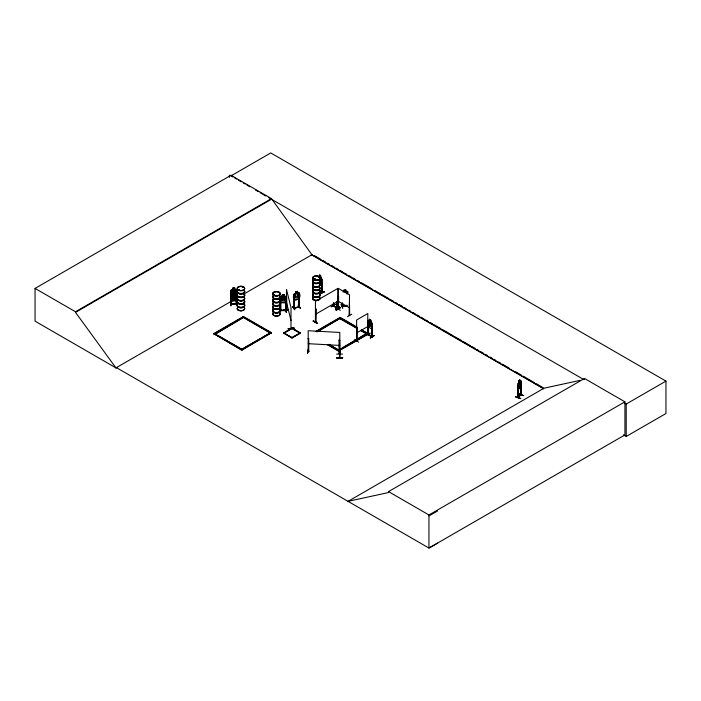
<?xml version="1.0" encoding="UTF-8"?>
<svg xmlns="http://www.w3.org/2000/svg" width="701" height="701" viewBox="0 0 701 701"><rect width="100%" height="100%" fill="white"/><g stroke="black" fill="none" stroke-linecap="round" stroke-linejoin="round"><path stroke-width="1.05" d="M339.407 349.256L339.407 345.83M339.407 347.056L339.407 346.171M280.216 312.26L280.33 310.333M280.33 310.079C280.847 310.236 278.77 310.613 286.28 310.28M285.684 297.653L286.227 297.662L285.684 297.653L285.622 310.745L286.157 310.788L286.28 296.821L285.596 296.243L281.04 296.208L280.426 296.716L280.391 310.701L280.873 310.534M280.935 297.583L280.391 297.697L280.935 297.583L280.864 310.709M280.935 310.087L286.288 310.157M286.253 312.164L286.411 308.931M286.543 312.418L286.358 308.703M280.426 296.76L281.048 296.164M281.022 302.63L280.426 301.001L281.022 302.639L285.614 302.718L286.28 301.106M282.372 296.225C280.926 293.701 285.824 293.956 284.334 296.216M286.56 310.587L286.481 289.425L291.011 307.581L290.976 328.445M308.729 338.627L308.168 338.723L308.729 338.627L308.773 351.718L308.125 351.709M308.054 349.895L307.529 353.322L308.054 349.887M308.773 351.385L308.168 351.07L308.168 351.692L308.195 330.723L339.819 332.449L339.792 353.444L339.214 353.409L339.284 340.3L339.819 340.327L339.284 340.3M339.205 353.05L339.88 352.831M339.275 353.4L339.88 353.304M339.819 352.822L339.319 352.936M339.661 355.03L340.169 351.403M518.302 389.335L520.589 387.013L520.913 385.156L520.615 387.048L518.363 389.353L518.03 388.1M354.513 339.635L358.64 342.158M515.533 396.95L520.72 398.632M520.703 398.405L515.507 396.722M336.217 310.315L340.441 307.66L336.121 310.306M298.889 306.67L299.371 306.994L293.815 308.133L294.367 307.537M238.48 289.96L239.532 289.715L238.568 290.03M243.413 287.489L242.844 287.392M274.073 295.279C274.652 293.798 275.037 295.918 274.389 295.244M274.731 295.025L274.301 295.06M278.683 292.492L278.761 292.387M313.882 279.55C315.441 280.479 314.293 278.104 313.846 279.611M318.333 277.21L318.727 277.175M318.201 276.991L318.885 276.948M339.468 340.958L339.407 339.354L339.477 357.712L339.731 353.874M321.741 283.195L321.365 284.51L319.761 283.011M321.426 284.492C322.057 280.68 321.925 287.568 319.787 282.95M313.128 321.172C326.657 328.454 304.4 315.625 317.387 323.555M299.397 293.079C302.788 300.466 290.608 303.296 293.982 294.306L294.525 293.631L298.731 292.632L299.397 293.079L299.353 307.02L293.859 308.274L299.292 306.407M298.775 299.099L299.397 297.373M371.635 328.585L372.091 327.306M518.039 397.292L518.293 397.8L518.013 383.789L518.933 382.255L518.933 380.661L519.897 379.679L519.923 381.379M236.071 296.067L236.736 294.429L236.071 296.067L231.488 296.173L230.883 294.648M236.027 299.169L236.675 297.566L236.071 299.222L231.488 299.353L236.071 299.222M236.079 300.694L236.675 299.038L236.079 300.694L231.496 300.825L230.962 299.248M292.387 306.661C296.979 312.97 294.061 308.51 292.65 306.574M320.015 279.392L320.839 277.596L321.768 278.945L321.768 292.887L321.741 278.937L318.727 276.063M331.152 306.801L335.393 304.365L331.179 306.801M370.11 333.22L365.72 335.56L369.918 333.15M341.15 304.751L342.71 308.046M341.168 304.541L342.745 308.107M518.994 382.273L518.486 383.298L518.249 397.791L518.249 384.823M230.576 302.245L230.944 305.925L230.62 302.219M333.431 305.364L333.492 305.364M333.641 302.893L333.553 306.135L333.834 305.583M333.404 303.673L333.361 305.811L337.531 308.168M368.393 321.82L368.016 321.601L368.437 334.815L368.148 333.983L338.504 351.14L327.271 344.655M371.784 336.296L372.336 336.401L368.437 334.473M371.705 336.725L372.336 336.874L371.907 323.678L371.723 336.752L371.907 323.678M520.641 394.54L521.158 394.365L520.668 394.549M315.871 321.47C314.679 322.153 316.615 321.137 315.976 322.101L315.976 309.088L315.45 309.22L315.976 309.088M338.101 309.325L337.672 309.562L337.768 309.053M293.815 307.66L294.446 307.783M321.461 292.159L321.961 292.335L320.226 291.081M321.452 292.606L321.961 292.808L321.636 279.559L321.461 292.632M321.925 292.781L319.796 290.784M320.664 282.249L321.172 278.472L320.76 275.826L319.744 274.862L319.717 276.562L319.218 276.606M356.8 340.73L356.8 340.257M367.613 334.018L368.586 334.254M239.383 290.03L239.26 289.583M243.449 287.349L243.238 287.331M314.626 279.454L314.434 279.646M235.702 296.321L234.721 297.636L232.907 297.706L231.926 296.462M234.73 299.143L235.711 297.837L235.702 293.342L234.721 292.852M342.062 305.881L341.948 306.39L347.065 305.592M342.062 306.355L342.587 306.284M342.579 303.174L342.535 306.442L342.526 303.06M293.956 308.247L293.921 294.297L294.525 293.631M230.909 303.813L231.418 303.638L231.444 304.252L231.374 291.16L230.839 291.178L230.787 304.269C239.628 304.409 237.893 302.727 230.804 303.813M236.658 290.994L236.123 291.011L236.088 304.12L236.596 303.463M519.949 381.291L520.913 380.88L520.931 395.11M520.633 395.101L520.931 381.826L521.132 394.9M521.106 381.887L520.668 382.098M518.249 397.318L520.817 394.821L518.363 397.09M349.291 315.599L349.519 294.841L338.285 288.356L338.504 309.325L338.627 296.26M230.892 293.553L231.514 292.913L236.053 292.781L236.745 293.325M230.962 293.57L231.514 292.913M231.514 294.429L230.901 295.025L231.54 294.446L236.053 294.218L236.745 294.797M230.892 304.111L230.883 290.328L231.505 289.741L236.053 289.636L236.736 290.179L236.745 299.082M230.883 290.363L231.505 289.741M337.751 309.518L337.917 288.374L315.45 301.342L315.406 322.215L315.827 309.001M338.04 309.343L337.917 296.251L337.496 309.465M230.892 304.129L236.701 303.945M368.481 320.331L368.043 320.716L368.481 320.331L372.187 323.03L372.187 336.971L371.898 336.138M518.293 397.8L518.328 384.49M356.783 327.77L356.748 340.958L356.923 327.858M356.783 340.94L356.59 320.006L367.823 313.522L367.613 334.491L367.823 321.4L367.823 334.587L372.143 336.953M370.058 335.56L365.808 332.914M370.146 335.542L365.817 333.106M232.846 292.904L231.926 293.482L231.935 297.978L232.916 299.213M231.935 294.998L232.916 294.429L232.837 291.274L234.791 291.239L234.8 294.306M337.637 309.553L338.057 296.339M335.972 307.967L340.362 310.289M315.976 322.057L315.59 322.302L315.599 309.307M349.308 315.616L349.475 302.525L349.668 315.608M347.53 316.642L351.727 314.197M308.125 351.569L308.712 351.718L308.668 351.087M308.685 351.254L308.125 351.236M339.223 352.796L339.205 353.383M116.471 367.648L116.016 367.92L35.05 321.172L35.05 288.418L231.015 175.276L271.471 198.628L311.927 254.743L543.555 388.477M231.015 175.276L231.015 175.881L270.752 152.941L665.95 381.107L665.95 413.529L626.212 436.469L623.373 434.822M35.05 288.418L75.506 311.77L271.471 198.628M437.529 543.17L428.951 548.059L116.419 367.622L115.954 367.885L75.506 312.374L271.471 199.233M115.954 367.885L232.583 300.545M243.922 294.008L312.383 254.481M213.709 333.641L243.422 316.484L271.506 332.695L241.784 350.263L213.709 333.641L241.784 349.852L271.506 332.695M213.709 334.044L243.422 316.896L258.397 325.536M242.721 348.774L260.5 338.504M262.376 337.426L268.93 333.641M315.45 314.311L337.917 301.342M283.572 332.914L292.002 328.05L300.422 332.914L292.002 338.048L283.572 332.914L292.002 337.777L300.422 332.914M283.572 333.185L292.002 328.322L300.422 333.185M292.002 328.585L284.045 333.185L292.002 337.505L299.958 333.185L292.002 328.585L292.002 328.05M337.172 307.993L337.146 301.509M337.383 307.827L333.685 305.829L337.426 307.853M335.393 309.229L339.626 306.819L335.455 309.5M335.393 309.5L339.819 307.161M315.923 331.354L340.143 317.369L356.993 327.095M316.861 331.214L318.736 330.136M320.602 329.058L339.319 318.245L357.107 328.515M316.747 331.827L340.143 318.315L317.676 331.687M370.803 320.077L369.374 319.305L370.759 320.103L371.399 322.653L371.399 325.632L370.715 326.508L369.418 325.763L368.735 324.09L368.735 321.111L369.418 320.979L369.471 319.358M367.99 320.672L368.016 334.622L371.863 336.278M369.374 320.9L369.418 319.279M370.759 321.698L370.715 320.129M356.59 332.975L367.823 326.491M372.284 323.897L371.758 323.757M368.463 326.754C366.018 321.759 371.679 332.318 372.143 327.341M342.246 348.038L366.579 333.58L338.504 350.193M328.208 344.796L338.504 350.737L367.403 334.456L360.849 330.679M370.154 337.882L374.387 335.464L370.365 338.241M347.591 501.618L544.02 388.205L580.209 380.336M348.046 501.346L388.503 492.549L388.503 491.611L584.468 378.47L624.924 401.822L624.924 434.918L428.951 548.059L428.951 514.963L624.924 401.822M584.468 379.407L584.012 379.679L268.649 197.603M624.337 402.961L626.212 404.048L665.95 381.107M428.951 515.91L437.529 511.02M242.896 287.27L243.457 287.401M239.155 289.82L238.708 290.012M274.661 295.226L274.477 294.709M294.341 308.16L294.385 295.165L293.815 295.165L294.385 295.165M321.917 279.83L321.461 279.62M321.426 292.221L319.796 290.451M320.331 293.123L324.423 291.721L320.506 293.561M320.331 293.395L324.432 291.949M342.535 305.969L341.957 305.899L346.224 305.513M314.162 279.27L314.688 279.401M314.547 279.489L314.074 279.664M295.734 291.721L297.583 291.344L297.522 293L298.424 293.325L298.424 296.304L297.522 297.794L295.822 298.179L294.911 297.11L294.911 294.131L295.822 293.386L295.761 291.756M295.796 291.756L297.522 291.406M298.731 294.043L299.309 294.034L298.731 294.043L298.889 307.143L298.81 294.148M294.525 299.975L298.705 299.02M300.475 308.484L298.232 305.066L300.466 308.282M343.998 291.721L343.981 290.091L345.891 289.837L346.767 293.868M343.043 291.888L347.109 291.248L347.775 291.704L347.714 293.859M342 306.03L347.065 305.259M346.224 305.846L342 306.503L342.009 303.139M236.701 304.111L236.736 290.179M299.152 306.872L299.152 306.398M285.745 310.604L286.288 310.631M286.157 310.788L286.166 310.122M299.239 306.425L298.836 306.652M286.683 297.294L286.674 310.228M288.54 309.789L283.581 310.298L288.575 310.061M283.616 310.412L288.532 309.973M294.078 327.98L288.181 328.716L294.113 328.357M288.225 328.892L294.078 328.156M288.181 328.716L294.078 328.217M342.141 306.521L342.132 306.03M333.255 303.761L333.255 305.969L337.426 308.326L337.383 300.738M232.846 292.781L234.791 292.834M232.907 293.447L234.721 293.377M232.916 294.963L234.73 294.893M232.907 296.427L234.721 296.357M236.027 300.606L231.496 300.86L230.892 299.266M232.837 289.732L232.837 288.102L234.791 288.076L234.782 289.636M232.837 288.102L234.721 288.137M232.898 293.298L234.721 293.237M339.468 341.65L339.407 341.229M339.398 344.673L339.407 345.611M339.398 346.609L339.407 339.354M336.594 354.075L342.544 354.066M336.603 357.896C355.153 357.177 324.212 357.974 342.561 357.904M336.603 357.703L342.561 357.896M280.391 310.666L286.21 310.622M281.075 302.543L285.57 302.622M231.356 303.647L236.062 303.515M308.195 343.692L339.819 345.418M519.862 381.353L520.344 381.397L519.862 386.146L518.968 387.057L518.486 386.277M298.311 305.285L300.501 308.484M236.903 305.47L237.026 303.98M339.67 353.803L339.731 354.347M520.913 380.88L520.817 395.154M518.933 380.661L519.02 382.29M517.978 383.798L520.878 380.932M333.466 305.846L333.212 305.426M337.365 308.326L337.023 307.643M294.367 308.011L294.315 295.051M339.67 354.312L339.713 357.703L339.67 341.343M234.73 294.359L235.711 294.858M313.303 321.049L317.597 323.468M231.015 175.881L232.898 176.967M234.782 178.054L236.666 179.141M238.542 180.227L241.363 181.857M243.247 182.943L245.131 184.03M247.015 185.117L249.836 186.746M255.479 190.006L258.301 191.636M260.185 192.722L265.828 195.973M314.276 255.567L320.892 259.388M322.784 260.483L325.623 262.121M327.507 263.208L329.4 264.303M331.293 265.39L334.132 267.028M336.024 268.124L337.908 269.219M339.801 270.306L342.64 271.944M344.533 273.04L346.417 274.126M349.256 275.765L351.148 276.86M353.041 277.946L354.925 279.042M357.764 280.68L359.657 281.767M361.55 282.862L371.951 288.865M374.781 290.503L380.459 293.78M382.343 294.867L388.967 298.687M390.851 299.783L393.69 301.421M395.583 302.508L397.476 303.603M399.368 304.698L402.199 306.328M404.091 307.424L405.984 308.519M408.814 310.149L410.707 311.244M412.6 312.339L415.439 313.978M417.332 315.064L419.216 316.16M421.108 317.246L423.947 318.885M425.84 319.98L427.724 321.067M430.563 322.705L432.456 323.801M434.348 324.887L440.964 328.708M442.857 329.803L453.258 335.805M455.142 336.901L461.766 340.721M463.65 341.808L470.275 345.637M472.159 346.723L474.998 348.362M476.89 349.457L478.783 350.544M480.676 351.639L483.506 353.278M485.399 354.364L487.291 355.46M490.122 357.098L492.014 358.185M493.907 359.28L495.8 360.367M498.639 362.005L500.523 363.1M502.415 364.187L509.031 368.016M515.656 371.837L521.325 375.105M523.218 376.2L534.565 382.746M536.449 383.841L543.073 387.662M311.305 254.656L543.696 388.827M338.285 301.325L349.519 307.809M361.672 329.794L367.28 333.036M341.08 318.315L356.055 326.964M361.672 330.206L367.28 333.448M357.107 328.112L339.319 318.245M360.849 330.267L367.403 334.053M372.284 336.866L368.165 334.482L368.165 325.834M329.032 344.322L339.319 350.263M330.898 345.803L338.39 350.132M260.273 326.622L271.506 333.106M218.274 335.735L242.607 349.79L214.524 333.58M388.503 491.611L428.951 514.963M347.775 291.704L345.891 291.432M333.834 306.057L333.781 302.814M319.717 274.967L320.664 275.861M319.717 277.088L320.664 277.99L320.664 280.97M318.99 277.281L318.815 277M320.226 291.423L321.741 292.86M282.082 296.216L285.78 302.333M286.402 308.729L286.262 312.366M343.981 290.091L344.068 291.765M230.953 297.776L231.54 299.301L230.892 297.829M230.944 294.595L231.532 296.155M518.013 388.047L518.363 389.353M286.481 302.394L291.011 320.55M236.807 303.989L236.973 305.706L236.728 303.752M626.212 404.048L626.212 436.469M523.665 395.548L518.46 393.673L523.647 395.636M368.542 326.061L368.437 334.815M338.478 296.348L338.46 309.334L338.434 296.155M336.997 301.596L336.997 308.133M292.002 337.505L292.002 338.048M284.264 294.674L284.264 296.313L285.237 296.856L285.237 299.835L284.264 301.097L282.442 301.062L281.46 299.765L281.46 296.795L282.442 296.278L282.442 294.639M269.867 333.106L241.784 349.317M234.721 288.093L234.721 289.732L235.702 290.232L235.702 293.211L234.721 294.516L232.898 294.578L231.926 293.325L231.926 290.345L232.898 289.785L232.898 288.155M229.429 175.154L229.429 177.3M75.506 311.77L75.506 312.374M244.158 290.284A3.715 2.147 0 0 1 241.433 293.482A3.715 2.147 0 0 1 237.359 290.801M244.158 294.464A3.707 2.138 0 0 1 241.424 297.653A3.707 2.138 0 0 1 237.367 294.981M244.211 294.236A3.768 2.173 0 0 1 241.433 297.487A3.768 2.173 0 0 1 237.306 294.762M244.211 294.052A3.768 2.173 0 0 1 241.433 297.303A3.768 2.173 0 0 1 237.306 294.578M244.211 290.661A3.768 2.173 0 0 1 241.433 293.903A3.768 2.173 0 0 1 237.306 291.187M244.211 290.477A3.768 2.173 0 0 1 241.433 293.719A3.768 2.173 0 0 1 237.306 291.003M244.158 290.889A3.707 2.138 0 0 1 241.424 294.078A3.707 2.138 0 0 1 237.367 291.406M244.158 293.868A3.707 2.138 0 0 1 241.424 297.058A3.707 2.138 0 0 1 237.367 294.385M244.167 297.461A3.724 2.147 0 0 1 241.433 300.659A3.724 2.147 0 0 1 237.35 297.978M244.158 297.259A3.707 2.138 0 0 1 241.906 300.396A3.707 2.138 0 0 1 237.236 298.328M244.167 297.61A3.724 2.147 0 0 1 241.433 300.817A3.724 2.147 0 0 1 237.35 298.127M244.158 300.484A3.715 2.147 0 0 1 241.433 303.682A3.715 2.147 0 0 1 237.359 301.001M244.158 304.663A3.707 2.138 0 0 1 241.424 307.853A3.707 2.138 0 0 1 237.367 305.18M244.211 304.436A3.768 2.173 0 0 1 241.433 307.686A3.768 2.173 0 0 1 237.306 304.961M244.211 304.252A3.768 2.173 0 0 1 241.433 307.494A3.768 2.173 0 0 1 237.306 304.777M244.211 300.86A3.768 2.173 0 0 1 241.433 304.103A3.768 2.173 0 0 1 237.306 301.386M244.211 300.676A3.768 2.173 0 0 1 241.433 303.919A3.768 2.173 0 0 1 237.306 301.202M244.158 301.088A3.707 2.138 0 0 1 241.424 304.278A3.707 2.138 0 0 1 237.367 301.605M244.158 304.068A3.707 2.138 0 0 1 241.424 307.257A3.707 2.138 0 0 1 237.367 304.576M244.167 307.66A3.724 2.147 0 0 1 241.433 310.858A3.724 2.147 0 0 1 237.35 308.177M237.367 307.976A3.707 2.138 0 0 0 241.424 310.648A3.707 2.138 0 0 0 244.158 307.459A3.698 2.138 0 0 1 241.906 310.587A3.698 2.138 0 0 1 237.245 308.519M244.15 297.802A3.698 2.138 0 0 1 241.906 300.931A3.698 2.138 0 0 1 237.245 298.863M319.954 284.413A3.768 2.173 0 0 1 315.818 287.13A3.768 2.173 0 0 1 313.049 283.887M319.893 284.632A3.707 2.138 0 0 1 315.827 287.305A3.707 2.138 0 0 1 313.102 284.115M320.015 287.98A3.698 2.138 0 0 1 315.354 290.048A3.698 2.138 0 0 1 313.11 286.911M319.901 287.612A3.715 2.147 0 0 1 315.827 290.293A3.715 2.147 0 0 1 313.093 287.095M319.954 280.829A3.768 2.173 0 0 1 315.818 283.555A3.768 2.173 0 0 1 313.049 280.312M313.645 279.857A3.768 2.173 0 0 1 315.336 279.296M319.901 284.028A3.715 2.147 0 0 1 315.827 286.709A3.715 2.147 0 0 1 313.093 283.511M319.901 281.048A3.715 2.147 0 0 1 315.827 283.73A3.715 2.147 0 0 1 313.093 280.531M313.68 280.085A3.715 2.147 0 0 1 315.354 279.533M319.954 284.229A3.768 2.173 0 0 1 315.818 286.946A3.768 2.173 0 0 1 313.049 283.703M319.954 280.645A3.768 2.173 0 0 1 315.818 283.37A3.768 2.173 0 0 1 313.049 280.128M313.645 279.673A3.768 2.173 0 0 1 315.336 279.112M319.901 280.453A3.715 2.147 0 0 1 315.827 283.134A3.715 2.147 0 0 1 313.093 279.936M313.68 279.489A3.715 2.147 0 0 1 315.354 278.928M319.954 294.613A3.768 2.173 0 0 1 315.818 297.329A3.768 2.173 0 0 1 313.049 294.087M319.91 287.769A3.724 2.147 0 0 1 315.827 290.451A3.724 2.147 0 0 1 313.084 287.252M319.901 294.823A3.715 2.147 0 0 1 315.827 297.504A3.715 2.147 0 0 1 313.093 294.306M320.006 298.179A3.689 2.129 0 0 1 315.354 300.238A3.689 2.129 0 0 1 313.11 297.11M320.015 288.514A3.698 2.138 0 0 1 315.354 290.582A3.698 2.138 0 0 1 313.11 287.445M319.91 297.697A3.724 2.147 0 0 1 315.827 300.387A3.724 2.147 0 0 1 313.084 297.18M319.893 297.829A3.707 2.138 0 0 1 315.827 300.51A3.707 2.138 0 0 1 313.102 297.32M319.954 291.029A3.768 2.173 0 0 1 315.818 293.754A3.768 2.173 0 0 1 313.049 290.512M319.901 294.227A3.715 2.147 0 0 1 315.827 296.909A3.715 2.147 0 0 1 313.093 293.71M319.901 291.248A3.715 2.147 0 0 1 315.827 293.929A3.715 2.147 0 0 1 313.093 290.731M319.954 294.429A3.768 2.173 0 0 1 315.818 297.145A3.768 2.173 0 0 1 313.049 293.903M319.954 290.845A3.768 2.173 0 0 1 315.818 293.57A3.768 2.173 0 0 1 313.049 290.328M319.901 290.652A3.715 2.147 0 0 1 315.827 293.333A3.715 2.147 0 0 1 313.093 290.135M280.085 300.01A3.768 2.173 0 0 1 275.957 302.727A3.768 2.173 0 0 1 273.188 299.485M280.041 303.226A3.715 2.147 0 0 1 275.966 305.908A3.715 2.147 0 0 1 273.232 302.709A3.698 2.138 0 0 0 275.966 305.925A3.698 2.138 0 0 0 280.023 303.253M280.014 303.025A3.689 2.129 0 0 1 276.448 305.706A3.689 2.129 0 0 1 272.882 303.025M280.085 296.427A3.768 2.173 0 0 1 275.957 299.152A3.768 2.173 0 0 1 273.188 295.91M280.085 299.826A3.768 2.173 0 0 1 275.957 302.543A3.768 2.173 0 0 1 273.188 299.301M280.085 296.243A3.768 2.173 0 0 1 275.957 298.968A3.768 2.173 0 0 1 273.188 295.726M280.032 296.646A3.707 2.138 0 0 1 276.448 299.345A3.707 2.138 0 0 1 272.864 296.646M280.041 296.05A3.715 2.147 0 0 1 276.448 298.749A3.715 2.147 0 0 1 272.855 296.05M280.041 300.221A3.715 2.147 0 0 1 276.448 302.928A3.715 2.147 0 0 1 272.855 300.221M280.032 299.625A3.707 2.138 0 0 1 276.448 302.324A3.707 2.138 0 0 1 272.864 299.625M280.085 310.21A3.768 2.173 0 0 1 275.957 312.926A3.768 2.173 0 0 1 273.188 309.684M280.014 303.551A3.689 2.129 0 0 1 276.448 306.241A3.689 2.129 0 0 1 272.882 303.551M280.041 313.294A3.724 2.147 0 0 1 275.966 315.985A3.724 2.147 0 0 1 273.224 312.777M280.014 313.224A3.689 2.129 0 0 1 276.448 315.906A3.689 2.129 0 0 1 272.882 313.224M280.085 306.626A3.768 2.173 0 0 1 275.957 309.351A3.768 2.173 0 0 1 273.188 306.109M280.085 310.026A3.768 2.173 0 0 1 275.957 312.742A3.768 2.173 0 0 1 273.188 309.5M280.085 306.442A3.768 2.173 0 0 1 275.957 309.167A3.768 2.173 0 0 1 273.188 305.925M280.032 306.845A3.707 2.138 0 0 1 276.448 309.544A3.707 2.138 0 0 1 272.864 306.845M280.041 306.249A3.715 2.147 0 0 1 276.448 308.948A3.715 2.147 0 0 1 272.855 306.249M280.041 310.42A3.715 2.147 0 0 1 276.448 313.128A3.715 2.147 0 0 1 272.855 310.42M280.032 309.824A3.707 2.138 0 0 1 276.448 312.523A3.707 2.138 0 0 1 272.864 309.824M280.041 313.426A3.715 2.147 0 0 1 275.966 316.107A3.715 2.147 0 0 1 273.232 312.909M235.527 297.066L234.861 297.093L233.827 295.638L232.136 297.25L233.415 295.296L232.189 293.526L233.792 294.928L235.457 293.404L234.222 295.279L235.527 297.066M519.704 380.187L519.126 381.309L519.704 380.187M519.862 381.887L518.968 382.807L518.968 385.787L519.862 384.867L519.862 381.887M243.422 317.43L215.347 334.044L243.422 317.43M297.215 291.739L296.129 292.527L297.215 291.739M297.522 293.535L295.822 293.921L295.822 296.9L297.522 296.514L297.522 293.535M345.514 290.214L344.375 290.389L344.375 290.924L345.514 290.749L345.514 290.214M347.643 292.536L347.126 292.615L347.643 292.536M234.397 291.528L233.231 291.572L233.231 292.107L234.397 292.063L234.397 291.528M234.406 293.044L233.24 293.088L233.24 293.623L234.406 293.579L234.406 293.044M234.73 297.872L232.916 297.943L232.898 290.319L234.721 290.258L234.73 297.872M234.397 288.409L233.223 288.444L233.223 288.978L234.397 288.943L234.397 288.409M283.94 294.972L282.766 294.955L282.766 295.48L283.94 295.507L283.94 294.972M284.264 296.838L282.442 296.812L282.442 299.783L284.264 299.818L284.264 296.838M370.478 320.261L369.655 319.779L370.478 320.795L370.478 320.261M370.715 322.258L369.418 321.514L369.418 324.493L370.715 325.238L370.715 322.258M270.682 333.168L242.607 316.957L270.682 333.168M320.497 275.966L319.893 275.388L320.497 276.501L320.497 275.966M239.085 290.223A3.724 2.147 0 0 0 244.667 288.365A3.724 2.147 0 0 0 239.085 286.507A3.724 2.147 0 0 0 239.085 290.223M239.094 290.512A3.707 2.138 0 0 0 244.649 288.663A3.707 2.138 0 0 0 239.094 286.805A3.707 2.138 0 0 0 239.094 290.512M239.085 290.337A3.724 2.147 0 0 0 244.667 288.479A3.724 2.147 0 0 0 239.085 286.613A3.724 2.147 0 0 0 239.085 290.337M314.46 279.857A3.698 2.138 0 0 0 320.015 278.008A3.698 2.138 0 0 0 314.46 276.159A3.698 2.138 0 0 0 314.46 279.857M314.469 280.155A3.689 2.129 0 0 0 320.006 278.306A3.689 2.129 0 0 0 314.469 276.466A3.689 2.129 0 0 0 314.469 280.155M314.451 279.988A3.724 2.147 0 0 0 320.033 278.122A3.724 2.147 0 0 0 314.451 276.264A3.724 2.147 0 0 0 314.451 279.988M274.59 295.471A3.724 2.147 0 0 0 280.172 293.614A3.724 2.147 0 0 0 274.59 291.747A3.724 2.147 0 0 0 274.59 295.471M274.599 295.752A3.689 2.129 0 0 0 280.137 293.903A3.689 2.129 0 0 0 274.599 292.063A3.689 2.129 0 0 0 274.599 295.752M274.59 295.585A3.724 2.147 0 0 0 280.172 293.719A3.724 2.147 0 0 0 274.59 291.861A3.724 2.147 0 0 0 274.59 295.585"/></g></svg>
